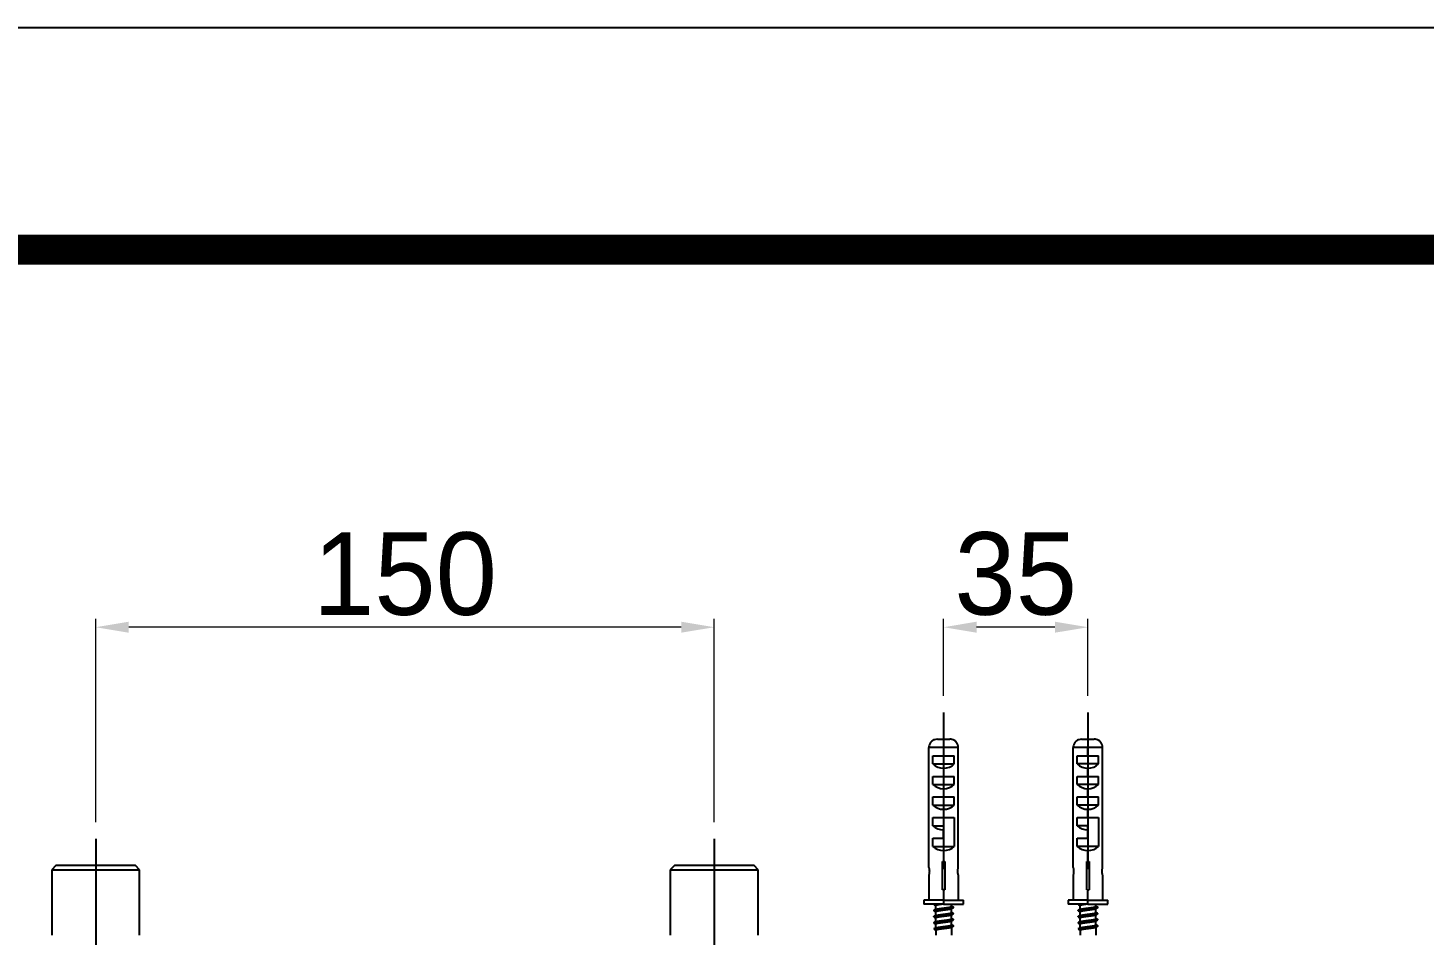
# Model space of a CAD drawing. Extents: x 0 to 3160, y 0 to 2315.
# Drawn here: x 858.7 to 1197.3, y 2095 to 2315 of the extents above; entities that cross this region are included whole.
import ezdxf

# ---------------------------------------------------------------- set-up
doc = ezdxf.new("R2010")
doc.units = 0
doc.header["$LTSCALE"] = 10
doc.header["$MEASUREMENT"] = 0
doc.header["$PDMODE"] = 3
doc.header["$PDSIZE"] = -10
doc.linetypes.add('CENTER2', pattern=[28.575, 19.05, -3.175, 3.175, -3.175])
doc.layers.get('0').update_dxf_attribs({"linetype": 'CONTINUOUS'})
doc.layers.get('DEFPOINTS').update_dxf_attribs({"linetype": 'CONTINUOUS'})
doc.layers.add('1', color=7, linetype='CONTINUOUS', true_color=0xffffff)
doc.layers.add('Cneter', color=1, linetype='CENTER2', lineweight=13)
doc.styles.add('Daelim Dimension', font='')
doc.styles.get('Daelim Dimension').set_extended_font_data('나눔고딕')
doc.dimstyles.new('DEFAULT', dxfattribs={"dimscale": 2, "dimtxt": 2, "dimasz": 2, "dimexe": 0, "dimexo": 2, "dimgap": 1, "dimtad": 1, "dimdec": 1, "dimzin": 9, "dimdsep": 46, "dimtxsty": 'Daelim Dimension', "dimcen": 0.5, "dimclrd": 252, "dimclre": 252, "dimclrt": 3, "dimadec": 1, "dimazin": 0, "dimtfac": 1, "dimtdec": 1, "dimtix": 1, "dimtmove": 0, "dimatfit": 3, "dimfxl": 1, "dimtolj": 1, "dimtzin": 1, "dimlwd": 9, "dimlwe": 9, "dimarcsym": 0})

# ---------------------------------------------------------------- blocks, each defined once
blk = doc.blocks.new('*D3')
at = {"color": 5, "lineweight": 9, "ltscale": 0.5, "transparency": 16777216}
for p, q in [((1080.79, 2153.02), (1080.79, 2171.69)), ((1115.79, 2153.02), (1115.79, 2171.69)), ((1107.79, 2169.69), (1088.79, 2169.69))]:
    blk.add_line(p, q, dxfattribs=at)
at = {"color": 5, "ltscale": 0.5, "transparency": 16777216}
for points in [[(1088.79, 2171.03), (1088.79, 2168.36), (1080.79, 2169.69)], [(1107.79, 2171.03), (1107.79, 2168.36), (1115.79, 2169.69)]]:
    blk.add_solid(points, dxfattribs=at)
at = {"layer": 'DEFPOINTS', "color": 0, "ltscale": 0.5, "transparency": 16777216}
for p in [(1080.79, 2169.69), (1080.79, 2149.02), (1115.79, 2149.02)]:
    blk.add_point(p, dxfattribs=at)
at = {"color": 7, "lineweight": -3, "ltscale": 0.5, "transparency": 16777216, "insert": (1098.29, 2182.59), "char_height": 20, "attachment_point": 5, "style": 'Daelim Dimension'}
blk.add_mtext('\\A1;35', dxfattribs=at)
blk = doc.blocks.new('*D4')
at = {"color": 5, "lineweight": 9, "ltscale": 0.5, "transparency": 16777216}
for p, q in [((875.16, 2122.38), (875.16, 2171.69)), ((1025.16, 2122.38), (1025.16, 2171.69)), ((1017.16, 2169.69), (883.16, 2169.69))]:
    blk.add_line(p, q, dxfattribs=at)
at = {"color": 5, "ltscale": 0.5, "transparency": 16777216}
for points in [[(883.16, 2171.03), (883.16, 2168.36), (875.16, 2169.69)], [(1017.16, 2171.03), (1017.16, 2168.36), (1025.16, 2169.69)]]:
    blk.add_solid(points, dxfattribs=at)
at = {"layer": 'DEFPOINTS', "color": 0, "ltscale": 0.5, "transparency": 16777216}
for p in [(875.16, 2169.69), (875.16, 2118.38), (1025.16, 2118.38)]:
    blk.add_point(p, dxfattribs=at)
at = {"color": 7, "lineweight": -3, "ltscale": 0.5, "transparency": 16777216, "insert": (950.16, 2182.55), "char_height": 20, "attachment_point": 5, "style": 'Daelim Dimension'}
blk.add_mtext('\\A1;150', dxfattribs=at)

msp = doc.modelspace()

# ---------------------------------------------------------------- linework, layer by layer
at = {"lineweight": -3, "ltscale": 0.5}
msp.add_lwpolyline([(0, 0), (3159.52, 0), (3159.52, 2315.04), (0, 2315.04)], close=True, dxfattribs=at)
at = {"color": 5, "linetype": 'ByBlock', "lineweight": -3, "const_width": 7.28}
msp.add_lwpolyline([(50.81, 99.13), (3108.41, 99.13), (3108.41, 2261.29), (50.81, 2261.29)], close=True, dxfattribs=at)
at = {"layer": '1', "color": 7, "linetype": 'Continuous', "lineweight": -3}
for p, q in [((1080.79, 2140.52), (1077.22, 2140.52)), ((1077.22, 2111.39), (1077.22, 2140.52)), ((1079.27, 2142.52), (1082.31, 2142.52)), ((1084.35, 2140.52), (1080.79, 2140.52)), ((1080.79, 2140.52), (1080.79, 2138.52)), ((1084.35, 2111.39), (1084.35, 2140.52)), ((1115.79, 2140.52), (1112.22, 2140.52)), ((1112.22, 2111.39), (1112.22, 2140.52)), ((1114.27, 2142.52), (1117.31, 2142.52)), ((1119.35, 2140.52), (1115.79, 2140.52)), ((1115.79, 2138.52), (1115.79, 2140.52)), ((1119.35, 2111.39), (1119.35, 2140.52)), ((1078.19, 2138.52), (1080.79, 2138.52)), ((1078.19, 2136.52), (1078.19, 2138.52)), ((1080.79, 2138.52), (1083.38, 2138.52)), ((1083.38, 2136.52), (1083.38, 2138.52)), ((1113.19, 2138.52), (1115.79, 2138.52)), ((1113.19, 2136.52), (1113.19, 2138.52)), ((1115.79, 2138.52), (1118.38, 2138.52)), ((1118.38, 2136.52), (1118.38, 2138.52)), ((1078.19, 2136.52), (1083.38, 2136.52)), ((1078.19, 2133.52), (1080.79, 2133.52)), ((1078.19, 2131.52), (1078.19, 2133.52)), ((1080.79, 2135.52), (1080.79, 2133.52)), ((1080.79, 2133.52), (1083.38, 2133.52)), ((1083.38, 2131.52), (1083.38, 2133.52)), ((1118.38, 2136.52), (1113.19, 2136.52)), ((1113.19, 2133.52), (1115.79, 2133.52)), ((1113.19, 2131.52), (1113.19, 2133.52)), ((1115.79, 2133.52), (1115.79, 2135.52)), ((1115.79, 2133.52), (1118.38, 2133.52)), ((1118.38, 2131.52), (1118.38, 2133.52)), ((1078.19, 2131.52), (1083.38, 2131.52)), ((1080.79, 2130.52), (1080.79, 2128.52)), ((1118.38, 2131.52), (1113.19, 2131.52)), ((1115.79, 2128.52), (1115.79, 2130.52)), ((1078.19, 2128.52), (1080.79, 2128.52)), ((1078.19, 2126.52), (1078.19, 2128.52)), ((1078.19, 2126.52), (1083.38, 2126.52)), ((1080.79, 2128.52), (1083.38, 2128.52)), ((1083.38, 2126.52), (1083.38, 2128.52)), ((1113.19, 2128.52), (1115.79, 2128.52)), ((1113.19, 2126.52), (1113.19, 2128.52)), ((1118.38, 2126.52), (1113.19, 2126.52)), ((1115.79, 2128.52), (1118.38, 2128.52)), ((1118.38, 2126.52), (1118.38, 2128.52)), ((1078.19, 2123.52), (1080.79, 2123.52)), ((1078.19, 2121.52), (1078.19, 2123.52)), ((1080.79, 2125.52), (1080.79, 2123.52)), ((1080.79, 2123.52), (1083.38, 2123.52)), ((1083.38, 2123.52), (1083.38, 2116.52)), ((1113.19, 2123.52), (1115.79, 2123.52)), ((1113.19, 2121.52), (1113.19, 2123.52)), ((1115.79, 2123.52), (1115.79, 2125.52)), ((1115.79, 2123.52), (1118.38, 2123.52)), ((1118.38, 2123.52), (1118.38, 2116.52)), ((1078.19, 2121.52), (1080.79, 2121.52)), ((1080.79, 2121.52), (1080.79, 2120.52)), ((1080.79, 2118.52), (1080.79, 2120.52)), ((1115.79, 2121.52), (1113.19, 2121.52)), ((1115.79, 2120.52), (1115.79, 2121.52)), ((1115.79, 2118.52), (1115.79, 2120.52)), ((1078.19, 2118.52), (1080.79, 2118.52)), ((1078.19, 2116.52), (1078.19, 2118.52)), ((1078.19, 2116.52), (1083.38, 2116.52)), ((1113.19, 2118.52), (1115.79, 2118.52)), ((1113.19, 2116.52), (1113.19, 2118.52)), ((1118.38, 2116.52), (1113.19, 2116.52)), ((1080.49, 2106.02), (1080.49, 2112.9)), ((1080.79, 2115.52), (1080.79, 2112.83)), ((1081.09, 2112.9), (1081.09, 2106.02)), ((1115.49, 2106.02), (1115.49, 2112.9)), ((1115.79, 2112.83), (1115.79, 2115.52)), ((1116.09, 2112.9), (1116.09, 2106.02)), ((865.51, 2111.88), (864.51, 2110.88)), ((864.51, 2110.88), (864.51, 2095.02)), ((864.51, 2110.88), (875.16, 2110.88)), ((884.81, 2111.88), (865.51, 2111.88)), ((875.16, 2110.88), (885.81, 2110.88)), ((885.81, 2110.88), (884.81, 2111.88)), ((885.81, 2095.02), (885.81, 2110.88)), ((1015.51, 2111.88), (1014.51, 2110.88)), ((1014.51, 2110.88), (1014.51, 2095.02)), ((1014.51, 2110.88), (1025.16, 2110.88)), ((1034.81, 2111.88), (1015.51, 2111.88)), ((1025.16, 2110.88), (1035.81, 2110.88)), ((1035.81, 2110.88), (1034.81, 2111.88)), ((1035.81, 2095.02), (1035.81, 2110.88)), ((1077.19, 2109.53), (1077.19, 2103.52)), ((1084.39, 2103.52), (1084.39, 2109.53)), ((1112.19, 2109.53), (1112.19, 2103.52)), ((1119.39, 2103.52), (1119.39, 2109.53)), ((1075.99, 2103.52), (1075.99, 2102.52)), ((1080.79, 2103.52), (1075.99, 2103.52)), ((1081.09, 2106.02), (1080.49, 2106.02)), ((1080.79, 2106.02), (1080.79, 2103.52)), ((1080.79, 2103.52), (1080.79, 2102.52)), ((1080.79, 2103.52), (1085.59, 2103.52)), ((1085.59, 2102.52), (1085.59, 2103.52)), ((1110.99, 2103.52), (1110.99, 2102.52)), ((1115.79, 2103.52), (1110.99, 2103.52)), ((1115.49, 2106.02), (1116.09, 2106.02)), ((1115.79, 2103.52), (1115.79, 2106.02)), ((1115.79, 2102.52), (1115.79, 2103.52)), ((1115.79, 2103.52), (1120.59, 2103.52)), ((1120.59, 2102.52), (1120.59, 2103.52)), ((1080.79, 2102.52), (1075.99, 2102.52)), ((1078.9, 2101.25), (1078.9, 2102.16)), ((1078.9, 2099.75), (1078.9, 2100.66)), ((1080.79, 2102.52), (1085.59, 2102.52)), ((1082.67, 2101.96), (1082.67, 2102.52)), ((1082.67, 2100.46), (1082.67, 2101.41)), ((1082.67, 2098.96), (1082.67, 2099.91)), ((1115.79, 2102.52), (1110.99, 2102.52)), ((1113.9, 2101.25), (1113.9, 2102.16)), ((1113.9, 2099.75), (1113.9, 2100.66)), ((1115.79, 2102.52), (1120.59, 2102.52)), ((1117.67, 2101.96), (1117.67, 2102.52)), ((1117.67, 2100.46), (1117.67, 2101.41)), ((1117.67, 2098.96), (1117.67, 2099.91)), ((1078.9, 2098.25), (1078.9, 2099.16)), ((1078.9, 2096.74), (1078.9, 2097.66)), ((1078.9, 2096.16), (1078.9, 2095.02)), ((1082.67, 2097.46), (1082.67, 2098.41)), ((1082.67, 2096.91), (1082.67, 2095.02)), ((1113.9, 2098.25), (1113.9, 2099.16)), ((1113.9, 2096.74), (1113.9, 2097.66)), ((1113.9, 2096.16), (1113.9, 2095.02)), ((1117.67, 2097.46), (1117.67, 2098.41)), ((1117.67, 2096.91), (1117.67, 2095.02))]:
    msp.add_line(p, q, dxfattribs=at)
for centre, major_axis, start_param, end_param in [((1080.79, 2138.8), (3.6, 0), 3.90924, 4.712389), ((1080.79, 2138.8), (-3.6, 0), 1.570796, 2.373945), ((1115.79, 2138.8), (-3.6, 0), 0.767648, 1.570796), ((1115.79, 2138.8), (-3.6, 0), 1.570796, 2.373945), ((1080.79, 2133.8), (3.6, 0), 3.90924, 4.712389), ((1080.79, 2133.8), (-3.6, 0), 1.570796, 2.373945), ((1115.79, 2133.8), (3.6, 0), 3.90924, 4.712389), ((1115.79, 2133.8), (-3.6, 0), 1.570796, 2.373945), ((1080.79, 2128.8), (3.6, 0), 3.90924, 4.712389), ((1080.79, 2128.8), (-3.6, 0), 1.570796, 2.373945), ((1115.79, 2128.8), (-3.6, 0), 0.767648, 1.570796), ((1115.79, 2128.8), (-3.6, 0), 1.570796, 2.373945), ((1080.79, 2123.8), (-3.6, 0), 0.767648, 1.570796), ((1115.79, 2123.8), (3.6, 0), 3.90924, 4.712389), ((1080.79, 2118.8), (3.6, 0), 3.90924, 4.712389), ((1080.79, 2118.8), (-3.6, 0), 1.570796, 2.373945), ((1115.79, 2118.8), (3.6, 0), 3.90924, 4.712389), ((1115.79, 2118.8), (-3.6, 0), 1.570796, 2.373945)]:
    msp.add_ellipse(centre, major_axis=major_axis, ratio=0.909091, start_param=start_param, end_param=end_param, dxfattribs=at)
for points, knots in [([(1079.27, 2142.52), (1079.03, 2142.52), (1078.79, 2142.48), (1078.35, 2142.33), (1078.14, 2142.21), (1077.78, 2141.92), (1077.63, 2141.75), (1077.39, 2141.36), (1077.31, 2141.15), (1077.23, 2140.8), (1077.22, 2140.66), (1077.22, 2140.52)], [0, 0, 0, 0, 0.222179, 0.222179, 0.444896, 0.444896, 0.660359, 0.660359, 0.872339, 0.872339, 1, 1, 1, 1]), ([(1084.35, 2140.52), (1084.35, 2140.75), (1084.31, 2140.97), (1084.16, 2141.39), (1084.05, 2141.59), (1083.78, 2141.94), (1083.61, 2142.09), (1083.23, 2142.33), (1083.02, 2142.42), (1082.64, 2142.5), (1082.47, 2142.52), (1082.31, 2142.52)], [0, 0, 0, 0, 0.210475, 0.210475, 0.420919, 0.420919, 0.631855, 0.631855, 0.844512, 0.844512, 1, 1, 1, 1]), ([(1114.27, 2142.52), (1114.03, 2142.52), (1113.79, 2142.48), (1113.35, 2142.33), (1113.14, 2142.21), (1112.78, 2141.92), (1112.63, 2141.75), (1112.39, 2141.36), (1112.31, 2141.15), (1112.23, 2140.8), (1112.22, 2140.66), (1112.22, 2140.52)], [0, 0, 0, 0, 0.222179, 0.222179, 0.444896, 0.444896, 0.660359, 0.660359, 0.872339, 0.872339, 1, 1, 1, 1]), ([(1119.35, 2140.52), (1119.35, 2140.75), (1119.31, 2140.97), (1119.16, 2141.39), (1119.05, 2141.59), (1118.78, 2141.94), (1118.61, 2142.09), (1118.23, 2142.33), (1118.02, 2142.42), (1117.64, 2142.5), (1117.47, 2142.52), (1117.31, 2142.52)], [0, 0, 0, 0, 0.210475, 0.210475, 0.420919, 0.420919, 0.631855, 0.631855, 0.844512, 0.844512, 1, 1, 1, 1]), ([(1077.22, 2111.39), (1077.23, 2111.33), (1077.25, 2111.26), (1077.28, 2111.09), (1077.3, 2110.99), (1077.32, 2110.78), (1077.33, 2110.66), (1077.33, 2110.44), (1077.32, 2110.33), (1077.31, 2110.13), (1077.29, 2110.03), (1077.26, 2109.85), (1077.25, 2109.77), (1077.22, 2109.64), (1077.2, 2109.59), (1077.19, 2109.54), (1077.19, 2109.52), (1077.19, 2109.52)], [0, 0, 0, 0, 0.130372, 0.130372, 0.260778, 0.260778, 0.390104, 0.390104, 0.5147, 0.5147, 0.638474, 0.638474, 0.766412, 0.766412, 0.897176, 0.897176, 1, 1, 1, 1]), ([(1084.39, 2109.52), (1084.39, 2109.52), (1084.39, 2109.52), (1084.38, 2109.53), (1084.38, 2109.56), (1084.35, 2109.64), (1084.34, 2109.7), (1084.31, 2109.84), (1084.29, 2109.93), (1084.27, 2110.13), (1084.25, 2110.24), (1084.24, 2110.46), (1084.24, 2110.57), (1084.25, 2110.79), (1084.26, 2110.89), (1084.29, 2111.08), (1084.3, 2111.17), (1084.33, 2111.3), (1084.34, 2111.35), (1084.35, 2111.39)], [0, 0, 0, 0, 0.025111, 0.025111, 0.149041, 0.149041, 0.273737, 0.273737, 0.402646, 0.402646, 0.533133, 0.533133, 0.659652, 0.659652, 0.782891, 0.782891, 0.908576, 0.908576, 1, 1, 1, 1]), ([(1112.22, 2111.39), (1112.23, 2111.33), (1112.25, 2111.26), (1112.28, 2111.09), (1112.3, 2110.99), (1112.32, 2110.78), (1112.33, 2110.66), (1112.33, 2110.44), (1112.32, 2110.33), (1112.31, 2110.13), (1112.29, 2110.03), (1112.26, 2109.85), (1112.25, 2109.77), (1112.22, 2109.64), (1112.2, 2109.59), (1112.19, 2109.54), (1112.19, 2109.52), (1112.19, 2109.52)], [0, 0, 0, 0, 0.130372, 0.130372, 0.260778, 0.260778, 0.390104, 0.390104, 0.5147, 0.5147, 0.638474, 0.638474, 0.766412, 0.766412, 0.897176, 0.897176, 1, 1, 1, 1]), ([(1119.39, 2109.52), (1119.39, 2109.52), (1119.39, 2109.52), (1119.38, 2109.53), (1119.38, 2109.56), (1119.35, 2109.64), (1119.34, 2109.7), (1119.31, 2109.84), (1119.29, 2109.93), (1119.27, 2110.13), (1119.25, 2110.24), (1119.24, 2110.46), (1119.24, 2110.57), (1119.25, 2110.79), (1119.26, 2110.89), (1119.29, 2111.08), (1119.3, 2111.17), (1119.33, 2111.3), (1119.34, 2111.35), (1119.35, 2111.39)], [0, 0, 0, 0, 0.025111, 0.025111, 0.149041, 0.149041, 0.273737, 0.273737, 0.402646, 0.402646, 0.533133, 0.533133, 0.659652, 0.659652, 0.782891, 0.782891, 0.908576, 0.908576, 1, 1, 1, 1]), ([(1078.42, 2100.97), (1078.37, 2101), (1078.4, 2101.08), (1079.08, 2101.2), (1079.89, 2101.29), (1080.23, 2101.32)], [0, 0, 0, 0, 0.272869, 0.704067, 1, 1, 1, 1]), ([(1078.41, 2099.47), (1078.38, 2099.49), (1078.36, 2099.56), (1078.89, 2099.68), (1080.32, 2099.84), (1081.93, 2099.99), (1083.08, 2100.14), (1083.25, 2100.25), (1083.12, 2100.31), (1083.1, 2100.32)], [0, 0, 0, 0, 0.071167, 0.25197, 0.432773, 0.613575, 0.794378, 0.975181, 1, 1, 1, 1]), ([(1080.71, 2102.52), (1080.66, 2102.52), (1080.6, 2102.51), (1080.33, 2102.47), (1080.12, 2102.45), (1079.74, 2102.39), (1079.57, 2102.37), (1079.27, 2102.31), (1079.15, 2102.29), (1078.97, 2102.23), (1078.92, 2102.2), (1078.9, 2102.17), (1078.9, 2102.16), (1078.9, 2102.16)], [0, 0, 0, 0, 0.059501, 0.059501, 0.281485, 0.281485, 0.503475, 0.503475, 0.725475, 0.725475, 0.947454, 0.947454, 1, 1, 1, 1]), ([(1080.35, 2100.98), (1080.14, 2100.95), (1079.94, 2100.92), (1079.58, 2100.87), (1079.42, 2100.84), (1079.16, 2100.79), (1079.06, 2100.76), (1078.93, 2100.71), (1078.9, 2100.68), (1078.9, 2100.66)], [0, 0, 0, 0, 0.254461, 0.254461, 0.508979, 0.508979, 0.763453, 0.763453, 1, 1, 1, 1]), ([(1082.64, 2099.87), (1082.63, 2099.85), (1082.6, 2099.84), (1082.49, 2099.8), (1082.39, 2099.77), (1082.12, 2099.72), (1081.95, 2099.69), (1081.59, 2099.64), (1081.39, 2099.61), (1080.97, 2099.56), (1080.75, 2099.53), (1080.33, 2099.47), (1080.12, 2099.45), (1079.74, 2099.39), (1079.57, 2099.37), (1079.27, 2099.31), (1079.15, 2099.29), (1078.97, 2099.23), (1078.92, 2099.2), (1078.9, 2099.17), (1078.9, 2099.16), (1078.9, 2099.16)], [0, 0, 0, 0, 0.054084, 0.054084, 0.168931, 0.168931, 0.283771, 0.283771, 0.398626, 0.398626, 0.513461, 0.513461, 0.628324, 0.628324, 0.743155, 0.743155, 0.858022, 0.858022, 0.97285, 0.97285, 1, 1, 1, 1]), ([(1078.99, 2101.28), (1078.99, 2101.29), (1079, 2101.29), (1079.08, 2101.32), (1079.18, 2101.34), (1079.45, 2101.4), (1079.62, 2101.43), (1079.97, 2101.48), (1080.15, 2101.5), (1080.35, 2101.53)], [0, 0, 0, 0, 0.030105, 0.030105, 0.361256, 0.361256, 0.692357, 0.692357, 1, 1, 1, 1]), ([(1078.99, 2099.78), (1078.99, 2099.78), (1079, 2099.79), (1079.08, 2099.82), (1079.18, 2099.84), (1079.45, 2099.9), (1079.62, 2099.93), (1079.98, 2099.98), (1080.18, 2100.01), (1080.6, 2100.06), (1080.82, 2100.09), (1081.24, 2100.14), (1081.45, 2100.17), (1081.83, 2100.22), (1082.01, 2100.25), (1082.3, 2100.3), (1082.42, 2100.33), (1082.6, 2100.39), (1082.65, 2100.41), (1082.67, 2100.45), (1082.67, 2100.45), (1082.67, 2100.46)], [0, 0, 0, 0, 0.011256, 0.011256, 0.131301, 0.131301, 0.251361, 0.251361, 0.371404, 0.371404, 0.491467, 0.491467, 0.611508, 0.611508, 0.731571, 0.731571, 0.85161, 0.85161, 0.971672, 0.971672, 1, 1, 1, 1]), ([(1080.23, 2101.32), (1080.57, 2101.36), (1081.46, 2101.45), (1082.72, 2101.58), (1083.25, 2101.71), (1083.17, 2101.79), (1083.1, 2101.82)], [0, 0, 0, 0, 0.213815, 0.52536, 0.836905, 1, 1, 1, 1]), ([(1080.35, 2101.53), (1080.55, 2101.55), (1080.77, 2101.58), (1081.2, 2101.64), (1081.41, 2101.66), (1081.79, 2101.72), (1081.97, 2101.74), (1082.27, 2101.8), (1082.4, 2101.83), (1082.58, 2101.88), (1082.64, 2101.91), (1082.67, 2101.94), (1082.67, 2101.95), (1082.67, 2101.96)], [0, 0, 0, 0, 0.188476, 0.188476, 0.376983, 0.376983, 0.565472, 0.565472, 0.753985, 0.753985, 0.942472, 0.942472, 1, 1, 1, 1]), ([(1082.64, 2101.36), (1082.62, 2101.35), (1082.6, 2101.34), (1082.49, 2101.3), (1082.39, 2101.27), (1082.12, 2101.22), (1081.95, 2101.19), (1081.59, 2101.14), (1081.39, 2101.11), (1080.97, 2101.06), (1080.75, 2101.03), (1080.48, 2100.99), (1080.41, 2100.99), (1080.35, 2100.98)], [0, 0, 0, 0, 0.09432, 0.09432, 0.304658, 0.304658, 0.515055, 0.515055, 0.725384, 0.725384, 0.935787, 0.935787, 1, 1, 1, 1]), ([(1113.42, 2100.97), (1113.37, 2101), (1113.4, 2101.08), (1114.08, 2101.2), (1114.89, 2101.29), (1115.23, 2101.32)], [0, 0, 0, 0, 0.272869, 0.704067, 1, 1, 1, 1]), ([(1113.41, 2099.47), (1113.38, 2099.49), (1113.36, 2099.56), (1113.89, 2099.68), (1115.32, 2099.84), (1116.93, 2099.99), (1118.08, 2100.14), (1118.25, 2100.25), (1118.12, 2100.31), (1118.1, 2100.32)], [0, 0, 0, 0, 0.071167, 0.25197, 0.432773, 0.613575, 0.794378, 0.975181, 1, 1, 1, 1]), ([(1115.71, 2102.52), (1115.66, 2102.52), (1115.6, 2102.51), (1115.33, 2102.47), (1115.12, 2102.45), (1114.74, 2102.39), (1114.57, 2102.37), (1114.27, 2102.31), (1114.15, 2102.29), (1113.97, 2102.23), (1113.92, 2102.2), (1113.9, 2102.17), (1113.9, 2102.16), (1113.9, 2102.16)], [0, 0, 0, 0, 0.059501, 0.059501, 0.281485, 0.281485, 0.503475, 0.503475, 0.725475, 0.725475, 0.947454, 0.947454, 1, 1, 1, 1]), ([(1115.35, 2100.98), (1115.14, 2100.95), (1114.94, 2100.92), (1114.58, 2100.87), (1114.42, 2100.84), (1114.16, 2100.79), (1114.06, 2100.76), (1113.93, 2100.71), (1113.9, 2100.68), (1113.9, 2100.66)], [0, 0, 0, 0, 0.254461, 0.254461, 0.508979, 0.508979, 0.763453, 0.763453, 1, 1, 1, 1]), ([(1117.64, 2099.87), (1117.63, 2099.85), (1117.6, 2099.84), (1117.49, 2099.8), (1117.39, 2099.77), (1117.12, 2099.72), (1116.95, 2099.69), (1116.59, 2099.64), (1116.39, 2099.61), (1115.97, 2099.56), (1115.75, 2099.53), (1115.33, 2099.47), (1115.12, 2099.45), (1114.74, 2099.39), (1114.57, 2099.37), (1114.27, 2099.31), (1114.15, 2099.29), (1113.97, 2099.23), (1113.92, 2099.2), (1113.9, 2099.17), (1113.9, 2099.16), (1113.9, 2099.16)], [0, 0, 0, 0, 0.054084, 0.054084, 0.168931, 0.168931, 0.283771, 0.283771, 0.398626, 0.398626, 0.513461, 0.513461, 0.628324, 0.628324, 0.743155, 0.743155, 0.858022, 0.858022, 0.97285, 0.97285, 1, 1, 1, 1]), ([(1113.99, 2101.28), (1113.99, 2101.29), (1114, 2101.29), (1114.08, 2101.32), (1114.18, 2101.34), (1114.45, 2101.4), (1114.62, 2101.43), (1114.97, 2101.48), (1115.15, 2101.5), (1115.35, 2101.53)], [0, 0, 0, 0, 0.030105, 0.030105, 0.361256, 0.361256, 0.692357, 0.692357, 1, 1, 1, 1]), ([(1113.99, 2099.78), (1113.99, 2099.78), (1114, 2099.79), (1114.08, 2099.82), (1114.18, 2099.84), (1114.45, 2099.9), (1114.62, 2099.93), (1114.98, 2099.98), (1115.18, 2100.01), (1115.6, 2100.06), (1115.82, 2100.09), (1116.24, 2100.14), (1116.45, 2100.17), (1116.83, 2100.22), (1117.01, 2100.25), (1117.3, 2100.3), (1117.42, 2100.33), (1117.6, 2100.39), (1117.65, 2100.41), (1117.67, 2100.45), (1117.67, 2100.45), (1117.67, 2100.46)], [0, 0, 0, 0, 0.011256, 0.011256, 0.131301, 0.131301, 0.251361, 0.251361, 0.371404, 0.371404, 0.491467, 0.491467, 0.611508, 0.611508, 0.731571, 0.731571, 0.85161, 0.85161, 0.971672, 0.971672, 1, 1, 1, 1]), ([(1115.23, 2101.32), (1115.57, 2101.36), (1116.46, 2101.45), (1117.72, 2101.58), (1118.25, 2101.71), (1118.17, 2101.79), (1118.1, 2101.82)], [0, 0, 0, 0, 0.213815, 0.52536, 0.836905, 1, 1, 1, 1]), ([(1115.35, 2101.53), (1115.55, 2101.55), (1115.77, 2101.58), (1116.2, 2101.64), (1116.41, 2101.66), (1116.79, 2101.72), (1116.97, 2101.74), (1117.27, 2101.8), (1117.4, 2101.83), (1117.58, 2101.88), (1117.64, 2101.91), (1117.67, 2101.94), (1117.67, 2101.95), (1117.67, 2101.96)], [0, 0, 0, 0, 0.188476, 0.188476, 0.376983, 0.376983, 0.565472, 0.565472, 0.753985, 0.753985, 0.942472, 0.942472, 1, 1, 1, 1]), ([(1117.64, 2101.36), (1117.62, 2101.35), (1117.6, 2101.34), (1117.49, 2101.3), (1117.39, 2101.27), (1117.12, 2101.22), (1116.95, 2101.19), (1116.59, 2101.14), (1116.39, 2101.11), (1115.97, 2101.06), (1115.75, 2101.03), (1115.48, 2100.99), (1115.41, 2100.99), (1115.35, 2100.98)], [0, 0, 0, 0, 0.09432, 0.09432, 0.304658, 0.304658, 0.515055, 0.515055, 0.725384, 0.725384, 0.935787, 0.935787, 1, 1, 1, 1]), ([(1078.41, 2097.97), (1078.4, 2097.98), (1078.34, 2098.04), (1078.65, 2098.15), (1079.94, 2098.3), (1081.57, 2098.45), (1082.88, 2098.61), (1083.26, 2098.73), (1083.15, 2098.8), (1083.1, 2098.82)], [0, 0, 0, 0, 0.028551, 0.209417, 0.390284, 0.571151, 0.752018, 0.932884, 1, 1, 1, 1]), ([(1078.39, 2096.5), (1078.39, 2096.54), (1078.58, 2096.63), (1079.58, 2096.76), (1081.19, 2096.92), (1082.63, 2097.07), (1083.24, 2097.2), (1083.18, 2097.29), (1083.1, 2097.32)], [0, 0, 0, 0, 0.129731, 0.31876, 0.507788, 0.696817, 0.885845, 1, 1, 1, 1]), ([(1082.64, 2098.37), (1082.63, 2098.35), (1082.6, 2098.34), (1082.49, 2098.3), (1082.39, 2098.27), (1082.12, 2098.22), (1081.95, 2098.19), (1081.59, 2098.14), (1081.39, 2098.11), (1080.97, 2098.06), (1080.75, 2098.03), (1080.33, 2097.97), (1080.12, 2097.95), (1079.74, 2097.89), (1079.57, 2097.87), (1079.27, 2097.81), (1079.15, 2097.79), (1078.97, 2097.73), (1078.92, 2097.7), (1078.9, 2097.67), (1078.9, 2097.66), (1078.9, 2097.66)], [0, 0, 0, 0, 0.054868, 0.054868, 0.169599, 0.169599, 0.284364, 0.284364, 0.399096, 0.399096, 0.513857, 0.513857, 0.628593, 0.628593, 0.743348, 0.743348, 0.85809, 0.85809, 0.972839, 0.972839, 1, 1, 1, 1]), ([(1078.9, 2096.71), (1078.9, 2096.74), (1078.93, 2096.76), (1079.08, 2096.82), (1079.18, 2096.84), (1079.45, 2096.9), (1079.62, 2096.93), (1079.98, 2096.98), (1080.18, 2097.01), (1080.6, 2097.06), (1080.82, 2097.09), (1081.24, 2097.14), (1081.45, 2097.17), (1081.83, 2097.22), (1082.01, 2097.25), (1082.3, 2097.3), (1082.42, 2097.33), (1082.6, 2097.39), (1082.65, 2097.41), (1082.67, 2097.45), (1082.67, 2097.45), (1082.67, 2097.46)], [0, 0, 0, 0, 0.108259, 0.108259, 0.216535, 0.216535, 0.324802, 0.324802, 0.433082, 0.433082, 0.541347, 0.541347, 0.649629, 0.649629, 0.757892, 0.757892, 0.866175, 0.866175, 0.974436, 0.974436, 1, 1, 1, 1]), ([(1082.64, 2096.87), (1082.63, 2096.85), (1082.6, 2096.84), (1082.49, 2096.8), (1082.39, 2096.77), (1082.12, 2096.72), (1081.95, 2096.69), (1081.59, 2096.64), (1081.39, 2096.61), (1080.97, 2096.56), (1080.75, 2096.53), (1080.33, 2096.48), (1080.12, 2096.45), (1079.74, 2096.39), (1079.56, 2096.37), (1079.27, 2096.31), (1079.15, 2096.28), (1078.97, 2096.23), (1078.92, 2096.2), (1078.9, 2096.17), (1078.9, 2096.16), (1078.9, 2096.16)], [0, 0, 0, 0, 0.054637, 0.054637, 0.169412, 0.169412, 0.284203, 0.284203, 0.398973, 0.398973, 0.513772, 0.513772, 0.628539, 0.628539, 0.743342, 0.743342, 0.858104, 0.858104, 0.972907, 0.972907, 1, 1, 1, 1]), ([(1078.98, 2098.28), (1078.99, 2098.28), (1079, 2098.29), (1079.08, 2098.32), (1079.18, 2098.34), (1079.45, 2098.4), (1079.62, 2098.43), (1079.98, 2098.48), (1080.18, 2098.51), (1080.6, 2098.56), (1080.82, 2098.59), (1081.24, 2098.64), (1081.45, 2098.67), (1081.83, 2098.72), (1082.01, 2098.75), (1082.3, 2098.8), (1082.42, 2098.83), (1082.6, 2098.89), (1082.65, 2098.91), (1082.67, 2098.95), (1082.67, 2098.95), (1082.67, 2098.96)], [0, 0, 0, 0, 0.012148, 0.012148, 0.132076, 0.132076, 0.252025, 0.252025, 0.371955, 0.371955, 0.491901, 0.491901, 0.611835, 0.611835, 0.731777, 0.731777, 0.851716, 0.851716, 0.971654, 0.971654, 1, 1, 1, 1]), ([(1113.41, 2097.97), (1113.4, 2097.98), (1113.34, 2098.04), (1113.65, 2098.15), (1114.94, 2098.3), (1116.57, 2098.45), (1117.88, 2098.61), (1118.26, 2098.73), (1118.15, 2098.8), (1118.1, 2098.82)], [0, 0, 0, 0, 0.028551, 0.209417, 0.390284, 0.571151, 0.752018, 0.932884, 1, 1, 1, 1]), ([(1113.39, 2096.5), (1113.39, 2096.54), (1113.58, 2096.63), (1114.58, 2096.76), (1116.19, 2096.92), (1117.63, 2097.07), (1118.24, 2097.2), (1118.18, 2097.29), (1118.1, 2097.32)], [0, 0, 0, 0, 0.129731, 0.31876, 0.507788, 0.696817, 0.885845, 1, 1, 1, 1]), ([(1117.64, 2098.37), (1117.63, 2098.35), (1117.6, 2098.34), (1117.49, 2098.3), (1117.39, 2098.27), (1117.12, 2098.22), (1116.95, 2098.19), (1116.59, 2098.14), (1116.39, 2098.11), (1115.97, 2098.06), (1115.75, 2098.03), (1115.33, 2097.97), (1115.12, 2097.95), (1114.74, 2097.89), (1114.57, 2097.87), (1114.27, 2097.81), (1114.15, 2097.79), (1113.97, 2097.73), (1113.92, 2097.7), (1113.9, 2097.67), (1113.9, 2097.66), (1113.9, 2097.66)], [0, 0, 0, 0, 0.054868, 0.054868, 0.169599, 0.169599, 0.284364, 0.284364, 0.399096, 0.399096, 0.513857, 0.513857, 0.628593, 0.628593, 0.743348, 0.743348, 0.85809, 0.85809, 0.972839, 0.972839, 1, 1, 1, 1]), ([(1113.9, 2096.71), (1113.9, 2096.74), (1113.93, 2096.76), (1114.08, 2096.82), (1114.18, 2096.84), (1114.45, 2096.9), (1114.62, 2096.93), (1114.98, 2096.98), (1115.18, 2097.01), (1115.6, 2097.06), (1115.82, 2097.09), (1116.24, 2097.14), (1116.45, 2097.17), (1116.83, 2097.22), (1117.01, 2097.25), (1117.3, 2097.3), (1117.42, 2097.33), (1117.6, 2097.39), (1117.65, 2097.41), (1117.67, 2097.45), (1117.67, 2097.45), (1117.67, 2097.46)], [0, 0, 0, 0, 0.108259, 0.108259, 0.216535, 0.216535, 0.324802, 0.324802, 0.433082, 0.433082, 0.541347, 0.541347, 0.649629, 0.649629, 0.757892, 0.757892, 0.866175, 0.866175, 0.974436, 0.974436, 1, 1, 1, 1]), ([(1117.64, 2096.87), (1117.63, 2096.85), (1117.6, 2096.84), (1117.49, 2096.8), (1117.39, 2096.77), (1117.12, 2096.72), (1116.95, 2096.69), (1116.59, 2096.64), (1116.39, 2096.61), (1115.97, 2096.56), (1115.75, 2096.53), (1115.33, 2096.48), (1115.12, 2096.45), (1114.74, 2096.39), (1114.56, 2096.37), (1114.27, 2096.31), (1114.15, 2096.28), (1113.97, 2096.23), (1113.92, 2096.2), (1113.9, 2096.17), (1113.9, 2096.16), (1113.9, 2096.16)], [0, 0, 0, 0, 0.054637, 0.054637, 0.169412, 0.169412, 0.284203, 0.284203, 0.398973, 0.398973, 0.513772, 0.513772, 0.628539, 0.628539, 0.743342, 0.743342, 0.858104, 0.858104, 0.972907, 0.972907, 1, 1, 1, 1]), ([(1113.98, 2098.28), (1113.99, 2098.28), (1114, 2098.29), (1114.08, 2098.32), (1114.18, 2098.34), (1114.45, 2098.4), (1114.62, 2098.43), (1114.98, 2098.48), (1115.18, 2098.51), (1115.6, 2098.56), (1115.82, 2098.59), (1116.24, 2098.64), (1116.45, 2098.67), (1116.83, 2098.72), (1117.01, 2098.75), (1117.3, 2098.8), (1117.42, 2098.83), (1117.6, 2098.89), (1117.65, 2098.91), (1117.67, 2098.95), (1117.67, 2098.95), (1117.67, 2098.96)], [0, 0, 0, 0, 0.012148, 0.012148, 0.132076, 0.132076, 0.252025, 0.252025, 0.371955, 0.371955, 0.491901, 0.491901, 0.611835, 0.611835, 0.731777, 0.731777, 0.851716, 0.851716, 0.971654, 0.971654, 1, 1, 1, 1])]:
    msp.add_open_spline(points, degree=3, knots=knots, dxfattribs=at)
for points, degree in [([(1080.49, 2112.9), (1080.54, 2112.88), (1080.64, 2112.84), (1080.74, 2112.83), (1080.79, 2112.83)], 3), ([(1080.79, 2112.83), (1080.83, 2112.83), (1080.93, 2112.84), (1081.03, 2112.88), (1081.09, 2112.9)], 3), ([(1115.49, 2112.9), (1115.54, 2112.88), (1115.64, 2112.84), (1115.74, 2112.83), (1115.79, 2112.83)], 3), ([(1115.79, 2112.83), (1115.83, 2112.83), (1115.93, 2112.84), (1116.03, 2112.88), (1116.09, 2112.9)], 3), ([(1078.41, 2102.47), (1078.65, 2102.3), (1078.9, 2102.14)], 2), ([(1078.41, 2100.97), (1078.65, 2100.8), (1078.9, 2100.64)], 2), ([(1078.41, 2099.47), (1078.65, 2099.3), (1078.9, 2099.14)], 2), ([(1078.99, 2101.29), (1078.72, 2101.17), (1078.46, 2101.06)], 2), ([(1078.99, 2099.79), (1078.73, 2099.67), (1078.46, 2099.56)], 2), ([(1080.35, 2101.53), (1080.31, 2101.46), (1080.27, 2101.39), (1080.23, 2101.32)], 3), ([(1080.23, 2101.32), (1080.27, 2101.21), (1080.31, 2101.09), (1080.35, 2100.98)], 3), ([(1082.64, 2101.36), (1082.9, 2101.54), (1083.16, 2101.72)], 2), ([(1082.64, 2099.86), (1082.9, 2100.04), (1083.16, 2100.22)], 2), ([(1083.11, 2101.81), (1082.89, 2101.9), (1082.67, 2102)], 2), ([(1083.11, 2100.31), (1082.89, 2100.4), (1082.67, 2100.5)], 2), ([(1113.41, 2102.47), (1113.65, 2102.3), (1113.9, 2102.14)], 2), ([(1113.41, 2100.97), (1113.65, 2100.8), (1113.9, 2100.64)], 2), ([(1113.41, 2099.47), (1113.65, 2099.3), (1113.9, 2099.14)], 2), ([(1113.99, 2101.29), (1113.72, 2101.17), (1113.46, 2101.06)], 2), ([(1113.99, 2099.79), (1113.73, 2099.67), (1113.46, 2099.56)], 2), ([(1115.35, 2101.53), (1115.31, 2101.46), (1115.27, 2101.39), (1115.23, 2101.32)], 3), ([(1115.23, 2101.32), (1115.27, 2101.21), (1115.31, 2101.09), (1115.35, 2100.98)], 3), ([(1117.64, 2101.36), (1117.9, 2101.54), (1118.16, 2101.72)], 2), ([(1117.64, 2099.86), (1117.9, 2100.04), (1118.16, 2100.22)], 2), ([(1118.11, 2101.81), (1117.89, 2101.9), (1117.67, 2102)], 2), ([(1118.11, 2100.31), (1117.89, 2100.4), (1117.67, 2100.5)], 2), ([(1078.9, 2096.71), (1078.73, 2096.64), (1078.56, 2096.57), (1078.39, 2096.5)], 3), ([(1078.39, 2096.5), (1078.56, 2096.39), (1078.73, 2096.27), (1078.9, 2096.16)], 3), ([(1078.41, 2097.97), (1078.65, 2097.8), (1078.9, 2097.64)], 2), ([(1078.99, 2098.28), (1078.72, 2098.17), (1078.46, 2098.06)], 2), ([(1079.09, 2096.82), (1078.84, 2096.71), (1078.59, 2096.6)], 2), ([(1082.64, 2098.36), (1082.9, 2098.54), (1083.16, 2098.72)], 2), ([(1082.64, 2096.86), (1082.9, 2097.04), (1083.16, 2097.22)], 2), ([(1083.11, 2098.81), (1082.89, 2098.9), (1082.67, 2099)], 2), ([(1083.11, 2097.31), (1082.89, 2097.4), (1082.67, 2097.5)], 2), ([(1113.9, 2096.71), (1113.73, 2096.64), (1113.56, 2096.57), (1113.39, 2096.5)], 3), ([(1113.39, 2096.5), (1113.56, 2096.39), (1113.73, 2096.27), (1113.9, 2096.16)], 3), ([(1113.41, 2097.97), (1113.65, 2097.8), (1113.9, 2097.64)], 2), ([(1113.99, 2098.28), (1113.72, 2098.17), (1113.46, 2098.06)], 2), ([(1114.09, 2096.82), (1113.84, 2096.71), (1113.59, 2096.6)], 2), ([(1117.64, 2098.36), (1117.9, 2098.54), (1118.16, 2098.72)], 2), ([(1117.64, 2096.86), (1117.9, 2097.04), (1118.16, 2097.22)], 2), ([(1118.11, 2098.81), (1117.89, 2098.9), (1117.67, 2099)], 2), ([(1118.11, 2097.31), (1117.89, 2097.4), (1117.67, 2097.5)], 2)]:
    msp.add_open_spline(points, degree=degree, dxfattribs=at)
at = {"layer": 'Cneter', "lineweight": -3, "ltscale": 0.5}
for points in [[(1080.79, 2149.02), (1080.79, 2116.02), (1080.79, 2111.02)], [(1115.79, 2149.02), (1115.79, 2116.02), (1115.79, 2111.02)], [(875.16, 2118.38), (875.16, 2085.38), (875.16, 2080.38)], [(1025.16, 2118.38), (1025.16, 2085.38), (1025.16, 2080.38)]]:
    msp.add_open_spline(points, degree=1, knots=[0, 0, 0.868421, 1, 1], dxfattribs=at)

# ---------------------------------------------------------------- dimensions: what is measured, and where the dimension line sits
at = {"color": 5, "lineweight": -3, "ltscale": 0.5}
for base, p1, p2, picture, middle in [((875.16, 2169.69), (1025.16, 2118.38), (875.16, 2118.38), '*D4', (950.16, 2182.55)), ((1080.79, 2169.69), (1115.79, 2149.02), (1080.79, 2149.02), '*D3', (1098.29, 2182.59))]:
    dim = msp.add_linear_dim(base=base, p1=p1, p2=p2, dimstyle='DEFAULT', override={"dimtxt": 10, "dimasz": 4, "dimexe": 1, "dimdec": 0, "dimclrd": 5, "dimclre": 5, "dimclrt": 7}, dxfattribs=at)
    dim.commit()
    dim.dimension.update_dxf_attribs({"geometry": picture, "text_midpoint": middle})

doc.saveas('drawing.dxf')
